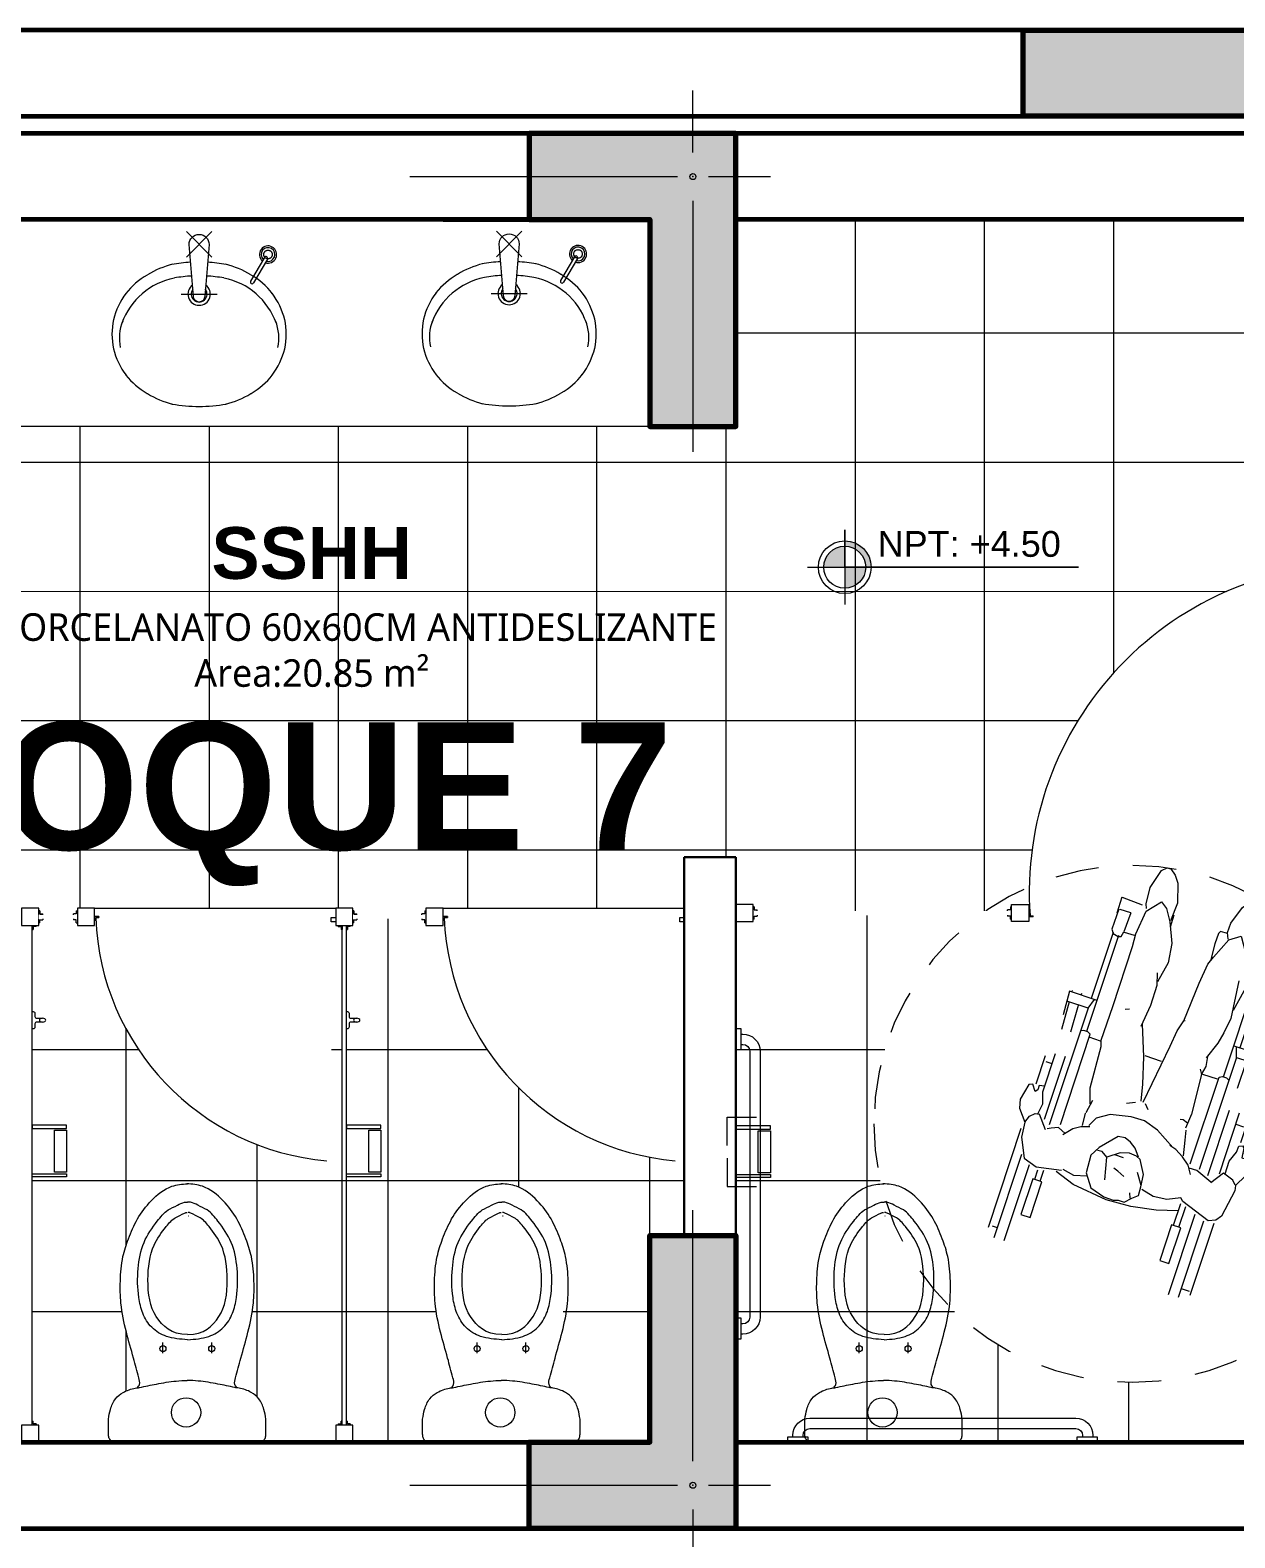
# Model space of a CAD drawing. Header units: metres. Extents: x 28 to 239, y -1 to 113.
# Drawn here: x 46.159 to 49.656, y 60.826 to 65.202 of the extents above; entities that cross this region are included whole.
import ezdxf
from ezdxf.enums import TextEntityAlignment as Align

# ---------------------------------------------------------------- set-up
doc = ezdxf.new("R2010")
doc.units = ezdxf.units.M
doc.set_wipeout_variables(frame=1)
for name, pattern in [('DASHED2', [0.375, 0.25, -0.125]), ('HIDDEN', [9.525, 6.35, -3.175]), ('RAYITAS2', [0.1875, 0.125, -0.0625])]:
    doc.linetypes.add(name, pattern=pattern)
for name, color, linetype, lineweight in [('COLUMNAS 50', 32, 'Continuous', 70), ('GRAFO 0 BLANCO', 7, 'Continuous', 0), ('GRAFO 02', 7, 'Continuous', 20), ('grafo 2', 31, 'Continuous', 20), ('GRAFO 4', 7, 'Continuous', 30), ('Hatch', 251, 'Continuous', 0), ('Letras El', 9, 'Continuous', 5), ('Lineas Referencia', 73, 'Continuous', 13), ('MK-LINEAS GENERALES', 7, 'Continuous', 0), ('Mobiliario el', 7, 'Continuous', 5), ('Muebles', 252, 'Continuous', 0), ('Muros el', 144, 'Continuous', 60), ('Proyeccciones', 1, 'DASHED2', 18), ('puertas', 7, 'Continuous', 5), ('Sanitarios el', 141, 'Continuous', 15), ('Structural - Bearing_Pen_No__20', 1, 'Continuous', 0), ('Tabiques El', 7, 'Continuous', 15), ('TEXTOS-SUBTITULO', 7, 'Continuous', 30), ('Vanos', 140, 'Continuous', 5)]:
    doc.layers.add(name, color=color, linetype=linetype, lineweight=lineweight)
doc.styles.add('JOS', font='arial.ttf', dxfattribs={"height": 1})
doc.styles.add('Santa Rosa 1 50', font='trebuc.ttf')
doc.styles.add('TURBO_BASS', font='swisseb.ttf')

# ---------------------------------------------------------------- blocks, each defined once
blk = doc.blocks.new('A$C3C3047C9')
at = {"true_color": 0x939598}
h = blk.add_hatch(color=252, dxfattribs=at)
h.dxf.hatch_style = 1
h.paths.add_polyline_path([(1.9, 0), (2.25, 0), (2.25, 0.7), (0, 0.7), (0, 0.45), (1.9, 0.45)])
h.paths.add_polyline_path([(2.0663, 0.575, -1), (2.0837, 0.575, -1)], flags=16)
at = {"layer": 'COLUMNAS 50', "linetype": 'Continuous'}
blk.add_lwpolyline([(2.25, 0.7), (0, 0.7), (0, 0.45), (1.9, 0.45), (1.9, 0), (2.25, 0)], close=True, dxfattribs=at)
at = {"layer": 'Structural - Bearing_Pen_No__20', "linetype": 'Continuous'}
for p, q in [((2.075, 0.62), (2.075, 0.8)), ((2.005, 0.575), (1.825, 0.575)), ((2.145, 0.575), (2.325, 0.575)), ((2.075, 0), (2.075, 0.53))]:
    blk.add_line(p, q, dxfattribs=at)
blk.add_circle((2.075, 0.575), 0.00871, dxfattribs=at)
blk.add_point((2.075, 0.575), dxfattribs=at)
blk = doc.blocks.new('OvalinGrandeyGrifo')
at = {"layer": 'Sanitarios el', "lineweight": 13, "ltscale": 0.5}
for p, q in [((0.0525, -0.1165), (-0.0525, -0.1165)), ((0.0371, -0.2236), (-0.0371, -0.2978)), ((-0.0371, -0.2236), (0.0371, -0.2978))]:
    blk.add_line(p, q, dxfattribs=at)
at = {"layer": 'Sanitarios el'}
blk.add_lwpolyline([(-0.029, -0.2607), (-0.0162, -0.1097, -1), (0.0162, -0.1097), (0.029, -0.2607, -1)], format="xyb", close=True, dxfattribs=at)
for centre, radius, start, end in [((-0.0149, -0.0457), 0.2564, 104.0103, 121.7376), ((0, -0.2497), 0.4592, 80.1175, 99.8825), ((0.0149, -0.0457), 0.2564, 58.2624, 75.9897), ((-0.0502, -0.0071), 0.2051, 119.322, 142.2699), ((0.0502, -0.0071), 0.2051, 37.7301, 60.678), ((-0.0371, -0.011), 0.218, 143.4198, 165.9569), ((0.0371, -0.011), 0.218, 14.0431, 36.5802), ((-0.0534, 0), 0.1996, 167.6572, 192.3428), ((-0.1008, 0.0114), 0.1308, 168.0871, 202.2683), ((0.1008, 0.0114), 0.1308, 337.7317, 11.9129), ((0.0534, 0), 0.1996, 347.6572, 12.3428), ((-0.0371, 0.011), 0.218, 194.0431, 216.5802), ((-0.0313, 0.0379), 0.2052, 199.9549, 258.5759), ((0.0313, 0.0379), 0.2052, 281.4241, 340.0451), ((0.0371, 0.011), 0.218, 323.4198, 345.9569), ((0, -0.1165), 0.0325, 305.7597, 234.2403), ((-0.0502, 0.0071), 0.2051, 217.7301, 240.678), ((0, -0.1165), 0.023, 321.3881, 218.6119), ((0.0502, 0.0071), 0.2051, 299.322, 322.2699), ((-0.0149, 0.0457), 0.2564, 238.2624, 255.9897), ((0, 0.2497), 0.4192, 260.1175, 267.1004), ((0, 0.2497), 0.4192, 272.8996, 279.8825), ((0.0149, 0.0457), 0.2564, 284.0103, 301.7376), ((0, 0.2497), 0.4592, 260.1175, 266.9302), ((0, 0.2497), 0.4592, 273.0698, 279.8825)]:
    blk.add_arc(centre, radius, start, end, dxfattribs=at)
blk = doc.blocks.new('H-4a-P')
for p, q in [((0.0019, 0.0133), (0.0417, 0.0823)), ((0.0106, 0.0083), (0.0504, 0.0773))]:
    blk.add_line(p, q)
at = {"linetype": 'HIDDEN'}
blk.add_circle((0, 0), 0.0125, dxfattribs=at)
for centre, radius, start, end in [((0.0461, 0.0798), 0.005, 330, 150), ((0, 0), 0.025, 71.537, 48.463), ((0, 0), 0.02, 74.4775, 45.5225), ((0.0063, 0.0108), 0.005, 150, 330)]:
    blk.add_arc(centre, radius, start, end)
blk = doc.blocks.new('H-6a')
for points in [[(0, 0), (0, -0.009), (-0.1, -0.009), (-0.1, 0)], [(-0.065, -0.136), (-0.1, -0.136), (-0.1, -0.014), (-0.065, -0.014)], [(0, -0.15), (0, -0.141), (-0.1, -0.141), (-0.1, -0.15)]]:
    blk.add_lwpolyline(points, close=True)
blk = doc.blocks.new('H-3')
blk.add_lwpolyline([(0.0054, 0.0301), (0.0054, 0.013, 0.414214), (0.0104, 0.008), (0.02, 0.008, -0.414214), (0.025, 0.003), (0.025, 0), (-0.025, 0), (-0.025, 0.003, -0.414214), (-0.02, 0.008), (-0.0104, 0.008, 0.414214), (-0.0054, 0.013), (-0.0054, 0.0301)], format="xyb")
at = {"extrusion": (0, 0, -1)}
blk.add_ellipse((0, 0.0301), major_axis=(0, -0.0093), ratio=0.58118, dxfattribs=at)
blk = doc.blocks.new('INODFLUX-P')
at = {"layer": 'Sanitarios el'}
for p, q in [((0.023, 0.2288), (0.0672, 0.2288)), ((0, -0.2121), (0, 0.2126)), ((0, 0.1438), (0, -0.0981)), ((0.2582, 0.0706), (0.2891, 0.0706)), ((0.2582, -0.071), (0.2891, -0.071)), ((0.023, -0.2282), (0.023, -0.2282)), ((0.023, -0.2282), (0.0672, -0.2282))]:
    blk.add_line(p, q, dxfattribs=at)
for centre, radius in [((0.0867, 0.0033), 0.0425), ((0.2717, 0.0706), 0.00872), ((0.2717, -0.071), 0.00872)]:
    blk.add_circle(centre, radius, dxfattribs=at)
for points in [[(0, 0.2126), (0.0044, 0.2213), (0.0135, 0.2274), (0.023, 0.2288)], [(0.0672, 0.2288), (0.0955, 0.223), (0.1264, 0.2081), (0.1445, 0.1864), (0.157, 0.1508), (0.1588, 0.1386)], [(0.1874, 0.1409), (0.2442, 0.1561), (0.3196, 0.1768), (0.4039, 0.1925), (0.4675, 0.1942), (0.5389, 0.1866), (0.5904, 0.1708), (0.6481, 0.1445), (0.701, 0.1046), (0.7429, 0.0445), (0.7506, -0.0003)], [(0.1579, 0.145), (0.1674, 0.1389), (0.1874, 0.1409)], [(0.2977, -0.0011), (0.3073, 0.0603), (0.3337, 0.1031), (0.3743, 0.1291), (0.42, 0.1406), (0.5047, 0.1425), (0.5802, 0.1255), (0.6419, 0.087), (0.6742, 0.0556), (0.6882, 0.0286), (0.6966, 0.0076), (0.6966, -0.0011)], [(0.1874, -0.1404), (0.2442, -0.1556), (0.3196, -0.1762), (0.4039, -0.192), (0.4675, -0.1937), (0.5389, -0.1861), (0.5904, -0.1703), (0.6481, -0.144), (0.701, -0.1041), (0.7429, -0.0439), (0.7506, 0.0009)], [(0.2977, -0.0011), (0.3073, -0.0624), (0.3337, -0.1052), (0.3743, -0.1312), (0.42, -0.1427), (0.5047, -0.1446), (0.5802, -0.1276), (0.6419, -0.0891), (0.6742, -0.0577), (0.6882, -0.0307), (0.6966, -0.0097), (0.6966, -0.0011)], [(0.0672, -0.2282), (0.0955, -0.2225), (0.1264, -0.2075), (0.1445, -0.1859), (0.157, -0.1503), (0.1588, -0.1381)], [(0.1579, -0.1444), (0.1674, -0.1384), (0.1874, -0.1404)], [(0, -0.2121), (0.0044, -0.2208), (0.0135, -0.2269), (0.023, -0.2282)]]:
    blk.add_spline(points, degree=3, dxfattribs=at)
for points, knots in [([(0.1588, 0.1386), (0.1623, 0.1223), (0.1698, 0.0871), (0.1777, 0.0409), (0.1792, 0.0109), (0.1796, 0.0003)], [0, 0, 0, 0, 0.0500478, 0.1080759, 0.1401372, 0.1401372, 0.1401372, 0.1401372]), ([(0.3131, -0.0011), (0.3106, 0.0471), (0.3384, 0.0711), (0.391, 0.1086), (0.4315, 0.1145), (0.5072, 0.1138), (0.5432, 0.1094), (0.5901, 0.088), (0.6081, 0.0754), (0.6383, 0.0517), (0.6458, 0.0447), (0.6554, 0.0285), (0.6616, 0.0158), (0.666, 0.0062), (0.6666, 0.0045), (0.6667, 0.0043)], [0, 0, 0, 0, 0.1299393, 0.1299393, 0.2598787, 0.2598787, 0.374754, 0.374754, 0.445792, 0.445792, 0.4942707, 0.4942707, 0.5266072, 0.5266072, 0.535214, 0.535214, 0.535214, 0.535214]), ([(0.1588, -0.1381), (0.1623, -0.1218), (0.1698, -0.0866), (0.1777, -0.0404), (0.1792, -0.0104), (0.1796, 0.0003)], [0, 0, 0, 0, 0.0500478, 0.1080759, 0.1401372, 0.1401372, 0.1401372, 0.1401372]), ([(0.3131, -0.0011), (0.3106, -0.0492), (0.3384, -0.0732), (0.391, -0.1107), (0.4315, -0.1166), (0.5072, -0.1159), (0.5432, -0.1115), (0.5901, -0.0901), (0.6081, -0.0775), (0.6383, -0.0539), (0.6458, -0.0468), (0.6554, -0.0306), (0.6616, -0.0179), (0.666, -0.0083), (0.6666, -0.0066), (0.6667, -0.0064)], [0, 0, 0, 0, 0.1299393, 0.1299393, 0.2598787, 0.2598787, 0.374754, 0.374754, 0.445792, 0.445792, 0.4942707, 0.4942707, 0.5266072, 0.5266072, 0.535214, 0.535214, 0.535214, 0.535214])]:
    blk.add_open_spline(points, degree=3, knots=knots, dxfattribs=at)
for points in [[(0.6667, 0.0043), (0.6667, 0.0041), (0.6667, 0.003), (0.6666, 0.0005)], [(0.6567, -0.0046), (0.6567, -0.0042), (0.6567, -0.0037), (0.6566, -0.0032)], [(0.6667, -0.0064), (0.6667, -0.0062), (0.6667, -0.0051), (0.6666, -0.0027)]]:
    blk.add_open_spline(points, degree=3, dxfattribs=at)
blk.add_point((0, 0), dxfattribs=at)
blk = doc.blocks.new('DISCAPACITADO-1')
at = {"layer": 'Proyeccciones', "linetype": 'HIDDEN', "ltscale": 1.5}
for p, q in [((682410.6526, 9286072.4771), (682410.7225, 9286072.2423)), ((682410.7473, 9286072.2616), (682410.6806, 9286072.4854)), ((682410.7128, 9286072.4666), (682410.6897, 9286072.4597)), ((682410.7775, 9286072.2677), (682410.7146, 9286072.4788)), ((682410.624, 9286072.3798), (682410.6509, 9286072.3878)), ((682410.6552, 9286072.2751), (682410.624, 9286072.3798)), ((682410.6509, 9286072.3878), (682410.6821, 9286072.2832)), ((682410.142, 9286072.3281), (682410.2148, 9286072.0836)), ((682410.2363, 9286072.1138), (682410.1699, 9286072.3364)), ((682410.2097, 9286072.0094), (682410.1232, 9286072.2995)), ((682410.1347, 9286072.2941), (682410.1499, 9286072.2986)), ((682410.6821, 9286072.2832), (682410.6552, 9286072.2751)), ((682410.6611, 9286072.2762), (682410.6803, 9286072.2119)), ((682410.6766, 9286072.2815), (682410.6948, 9286072.2207)), ((682410.2171, 9286072.2585), (682410.244, 9286072.2665)), ((682410.2483, 9286072.1539), (682410.2171, 9286072.2585)), ((682410.244, 9286072.2665), (682410.2752, 9286072.1619)), ((682410.6095, 9286072.234), (682410.5356, 9286072.2254)), ((682410.6736, 9286072.2343), (682410.6095, 9286072.234)), ((682410.7607, 9286072.26), (682410.6855, 9286072.2066)), ((682410.7832, 9286072.2575), (682410.7607, 9286072.26)), ((682410.7993, 9286072.2452), (682410.7832, 9286072.2575)), ((682410.8361, 9286072.1704), (682410.7993, 9286072.2452)), ((682410.4631, 9286072.2081), (682410.3661, 9286072.1674)), ((682410.4173, 9286072.1752), (682410.4563, 9286072.1997)), ((682410.4563, 9286072.1997), (682410.4833, 9286072.2085)), ((682410.5356, 9286072.2254), (682410.4631, 9286072.2081)), ((682410.4833, 9286072.2085), (682410.498, 9286072.2084)), ((682410.498, 9286072.2084), (682410.516, 9286072.2135)), ((682410.516, 9286072.2135), (682410.5371, 9286072.2015)), ((682410.533, 9286072.2018), (682410.5312, 9286072.1861)), ((682410.5371, 9286072.2015), (682410.5571, 9286072.1932)), ((682410.5571, 9286072.1932), (682410.563, 9286072.168)), ((682410.5989, 9286072.1945), (682410.566, 9286072.1753)), ((682410.6392, 9286072.2018), (682410.5989, 9286072.1945)), ((682410.6796, 9286072.1963), (682410.6392, 9286072.2018)), ((682410.6855, 9286072.2066), (682410.6796, 9286072.1963)), ((682410.2752, 9286072.1619), (682410.2483, 9286072.1539)), ((682410.2542, 9286072.1549), (682410.2624, 9286072.1275)), ((682410.2697, 9286072.1602), (682410.2793, 9286072.1281)), ((682410.3661, 9286072.1674), (682410.3153, 9286072.1306)), ((682410.3351, 9286072.1231), (682410.3662, 9286072.1394)), ((682410.3662, 9286072.1394), (682410.4055, 9286072.1401)), ((682410.4028, 9286072.1317), (682410.4173, 9286072.1752)), ((682410.4607, 9286072.0849), (682410.4563, 9286072.1503)), ((682410.5126, 9286072.1387), (682410.4949, 9286072.1239)), ((682410.5503, 9286072.1256), (682410.5625, 9286072.1632)), ((682410.563, 9286072.168), (682410.569, 9286072.1315)), ((682410.7649, 9286072.1478), (682410.7232, 9286072.1153)), ((682410.8015, 9286072.1202), (682410.7657, 9286072.1497)), ((682410.8289, 9286072.1399), (682410.8015, 9286072.1202)), ((682410.8365, 9286072.1545), (682410.8289, 9286072.1399)), ((682410.8376, 9286072.1555), (682410.8361, 9286072.1704)), ((682410.8649, 9286072.126), (682410.8376, 9286072.1555)), ((682410.2123, 9286072.0338), (682410.222, 9286072.0949)), ((682410.222, 9286072.0949), (682410.2576, 9286072.1188)), ((682410.2576, 9286072.1188), (682410.3307, 9286072.1261)), ((682410.4143, 9286072.0804), (682410.4028, 9286072.1317)), ((682410.4949, 9286072.1239), (682410.4828, 9286072.1162)), ((682410.569, 9286072.1315), (682410.5581, 9286072.0879)), ((682410.6982, 9286072.1009), (682410.6804, 9286072.0771)), ((682410.7061, 9286072.1274), (682410.6982, 9286072.1009)), ((682410.7232, 9286072.1153), (682410.7017, 9286072.109)), ((682410.704, 9286072.0969), (682410.78, 9286071.842)), ((682410.8288, 9286071.7837), (682410.7308, 9286072.1123)), ((682410.7564, 9286072.1289), (682410.8135, 9286071.9372)), ((682410.8415, 9286071.9455), (682410.7884, 9286072.1235)), ((682410.8064, 9286072.1227), (682410.817, 9286072.0848)), ((682410.8712, 9286072.0846), (682410.8649, 9286072.126)), ((682410.4387, 9286072.0575), (682410.4143, 9286072.0804)), ((682410.447, 9286072.0688), (682410.4339, 9286072.0662)), ((682410.4925, 9286072.0233), (682410.4387, 9286072.0575)), ((682410.4615, 9286072.0843), (682410.447, 9286072.0688)), ((682410.4993, 9286072.0707), (682410.4615, 9286072.0843)), ((682410.5096, 9286072.0848), (682410.4839, 9286072.0769)), ((682410.5272, 9286072.0707), (682410.4993, 9286072.0707)), ((682410.5478, 9286072.0789), (682410.5272, 9286072.0707)), ((682410.5429, 9286072.0558), (682410.5283, 9286072.0391)), ((682410.5531, 9286072.0821), (682410.5429, 9286072.0558)), ((682410.5581, 9286072.0879), (682410.5478, 9286072.0789)), ((682410.6606, 9286072.0565), (682410.6434, 9286072.0452)), ((682410.6804, 9286072.0771), (682410.6606, 9286072.0565)), ((682410.6862, 9286072.0279), (682410.6827, 9286072.0738)), ((682410.817, 9286072.0848), (682410.837, 9286072.058)), ((682410.837, 9286072.058), (682410.8437, 9286072.0404)), ((682410.853, 9286072.0741), (682410.8631, 9286072.0774)), ((682410.8584, 9286072.0464), (682410.853, 9286072.0741)), ((682410.8591, 9286072.0593), (682410.8712, 9286072.0846)), ((682410.2202, 9286071.9903), (682410.2123, 9286072.0338)), ((682410.2806, 9286072.0108), (682410.2619, 9286071.966)), ((682410.2974, 9286072.0052), (682410.2853, 9286072.0081)), ((682410.338, 9286072.02), (682410.3182, 9286072.0033)), ((682410.3597, 9286072.0056), (682410.3319, 9286072.0234)), ((682410.5126, 9286072.0272), (682410.4925, 9286072.0233)), ((682410.5283, 9286072.0391), (682410.5126, 9286072.0272)), ((682410.6522, 9286072.0502), (682410.6059, 9286072.002)), ((682410.688, 9286071.999), (682410.6862, 9286072.0279)), ((682410.8437, 9286072.0404), (682410.8562, 9286072.0398)), ((682410.8645, 9286071.9757), (682410.848, 9286072.0312)), ((682410.8584, 9286072.0464), (682410.8562, 9286072.0398)), ((682410.2033, 9286071.9501), (682410.2202, 9286071.9903)), ((682410.2202, 9286071.9903), (682410.2328, 9286071.9723)), ((682410.2328, 9286071.9723), (682410.2499, 9286071.9648)), ((682410.2499, 9286071.9648), (682410.2619, 9286071.966)), ((682410.257, 9286071.9652), (682410.2708, 9286071.9355)), ((682410.3309, 9286071.7965), (682410.2758, 9286071.9812)), ((682410.3935, 9286071.654), (682410.2915, 9286071.9963)), ((682410.3182, 9286072.0033), (682410.2974, 9286072.0052)), ((682410.3236, 9286071.9939), (682410.4024, 9286071.7295)), ((682410.3831, 9286071.9993), (682410.3597, 9286072.0056)), ((682410.409, 9286071.9977), (682410.3831, 9286071.9993)), ((682410.3881, 9286071.9945), (682410.3954, 9286071.9585)), ((682410.4272, 9286071.9722), (682410.4059, 9286071.9943)), ((682410.4675, 9286071.9604), (682410.4272, 9286071.9722)), ((682410.5281, 9286071.9654), (682410.4675, 9286071.9604)), ((682410.5673, 9286071.9761), (682410.5281, 9286071.9654)), ((682410.6059, 9286072.002), (682410.5673, 9286071.9761)), ((682410.6799, 9286071.969), (682410.6708, 9286071.9689)), ((682410.6921, 9286071.9788), (682410.6799, 9286071.969)), ((682410.7033, 9286071.9524), (682410.6869, 9286071.9937)), ((682410.8563, 9286071.9853), (682410.8332, 9286071.9784)), ((682410.2043, 9286071.9245), (682410.2033, 9286071.9501)), ((682410.2288, 9286071.8809), (682410.2043, 9286071.9245)), ((682410.2708, 9286071.9355), (682410.2693, 9286071.8996)), ((682410.3974, 9286071.9565), (682410.4159, 9286071.9209)), ((682410.4082, 9286071.9318), (682410.4068, 9286071.8854)), ((682410.5136, 9286071.9259), (682410.5398, 9286071.9229)), ((682410.5584, 9286071.8696), (682410.5549, 9286071.9194)), ((682410.562, 9286071.9221), (682410.6349, 9286071.757)), ((682410.5674, 9286071.9254), (682410.5763, 9286071.9422)), ((682410.7285, 9286071.8364), (682410.7033, 9286071.9524)), ((682410.2405, 9286071.879), (682410.2288, 9286071.8809)), ((682410.2474, 9286071.9001), (682410.2405, 9286071.879)), ((682410.255, 9286071.8955), (682410.2474, 9286071.9001)), ((682410.2731, 9286071.7964), (682410.2485, 9286071.8793)), ((682410.2584, 9286071.8832), (682410.255, 9286071.8955)), ((682410.2741, 9286071.8839), (682410.2584, 9286071.8832)), ((682410.2693, 9286071.9007), (682410.3029, 9286071.7882)), ((682410.4068, 9286071.8854), (682410.435, 9286071.7636)), ((682410.8855, 9286071.8006), (682410.8618, 9286071.8803)), ((682410.5585, 9286071.7898), (682410.5584, 9286071.8696)), ((682410.724, 9286071.821), (682410.7285, 9286071.8364)), ((682410.7401, 9286071.8127), (682410.7275, 9286071.8361)), ((682410.7755, 9286071.8486), (682410.7322, 9286071.8364)), ((682410.78, 9286071.842), (682410.7897, 9286071.8401)), ((682410.7897, 9286071.8401), (682410.8017, 9286071.8437)), ((682410.7931, 9286071.8406), (682410.8771, 9286071.559)), ((682410.8017, 9286071.8437), (682410.8088, 9286071.8506)), ((682410.8346, 9286071.8722), (682410.8578, 9286071.7943)), ((682410.9009, 9286071.774), (682410.8799, 9286071.8425)), ((682410.2946, 9286071.8187), (682410.2768, 9286071.8134)), ((682410.5522, 9286071.6956), (682410.5585, 9286071.7898)), ((682410.6111, 9286071.8017), (682410.5632, 9286071.7871)), ((682410.7445, 9286071.7834), (682410.7401, 9286071.8127)), ((682410.8288, 9286071.7837), (682410.8921, 9286071.8026)), ((682410.4326, 9286071.7486), (682410.3996, 9286071.7383)), ((682410.435, 9286071.7636), (682410.4348, 9286071.7458)), ((682410.4348, 9286071.7458), (682410.4655, 9286071.6471)), ((682410.6349, 9286071.757), (682410.6536, 9286071.7114)), ((682410.773, 9286071.7441), (682410.7408, 9286071.7875)), ((682410.7892, 9286071.713), (682410.773, 9286071.7441)), ((682410.8199, 9286071.7498), (682410.9009, 9286071.774)), ((682410.8286, 9286071.7834), (682410.8276, 9286071.7527)), ((682410.895, 9286071.562), (682410.8375, 9286071.7551)), ((682410.8671, 9286071.7629), (682410.8679, 9286071.7604)), ((682410.3381, 9286071.6375), (682410.3181, 9286071.7178)), ((682410.3457, 9286071.7246), (682410.3653, 9286071.6458)), ((682410.3833, 9286071.719), (682410.3736, 9286071.7209)), ((682410.3953, 9286071.7225), (682410.3833, 9286071.719)), ((682410.3922, 9286071.7211), (682410.4761, 9286071.4394)), ((682410.4024, 9286071.7295), (682410.3953, 9286071.7225)), ((682410.574, 9286071.6402), (682410.5485, 9286071.7023)), ((682410.6536, 9286071.7114), (682410.6727, 9286071.6822)), ((682410.8082, 9286071.6714), (682410.7892, 9286071.713)), ((682410.3385, 9286071.6063), (682410.3217, 9286071.676)), ((682410.6727, 9286071.6822), (682410.7136, 9286071.5718)), ((682410.6727, 9286071.6822), (682410.6765, 9286071.6813)), ((682410.8282, 9286071.5611), (682410.8082, 9286071.6714)), ((682410.3935, 9286071.654), (682410.3315, 9286071.6355)), ((682410.4195, 9286071.6305), (682410.3385, 9286071.6064)), ((682410.3725, 9286071.6165), (682410.3738, 9286071.6114)), ((682410.3938, 9286071.6539), (682410.4115, 9286071.6287)), ((682410.4594, 9286071.4322), (682410.4019, 9286071.6253)), ((682410.4655, 9286071.6471), (682410.5164, 9286071.4706)), ((682410.5008, 9286071.6532), (682410.5139, 9286071.6517)), ((682410.5911, 9286071.5825), (682410.574, 9286071.6402)), ((682410.8585, 9286071.5618), (682410.8147, 9286071.6477)), ((682410.3462, 9286071.6046), (682410.3453, 9286071.6083)), ((682410.591, 9286071.5452), (682410.5911, 9286071.5825)), ((682410.6216, 9286071.5152), (682410.5928, 9286071.5717)), ((682410.7136, 9286071.5718), (682410.7366, 9286071.5157)), ((682410.8536, 9286071.5188), (682410.856, 9286071.5524)), ((682410.856, 9286071.5524), (682410.8585, 9286071.5618)), ((682410.8565, 9286071.5359), (682410.8686, 9286071.5381)), ((682410.8691, 9286071.5418), (682410.8712, 9286071.5566)), ((682410.8872, 9286071.4845), (682410.8691, 9286071.5418)), ((682410.8712, 9286071.5566), (682410.8824, 9286071.5622)), ((682410.8824, 9286071.5622), (682410.8975, 9286071.5596)), ((682410.8975, 9286071.5596), (682410.9136, 9286071.4984)), ((682410.6303, 9286071.4587), (682410.6216, 9286071.5152)), ((682410.7366, 9286071.5157), (682410.7525, 9286071.4947)), ((682410.7554, 9286071.4563), (682410.7455, 9286071.5017)), ((682410.7525, 9286071.4947), (682410.7955, 9286071.4427)), ((682410.8455, 9286071.4795), (682410.8536, 9286071.5188)), ((682410.8689, 9286071.4722), (682410.8541, 9286071.5037)), ((682410.8872, 9286071.4845), (682410.9161, 9286071.4926)), ((682410.9138, 9286071.5001), (682410.929, 9286071.4567)), ((682410.4596, 9286071.4349), (682410.4746, 9286071.4431)), ((682410.4756, 9286071.4432), (682410.4832, 9286071.4426)), ((682410.4832, 9286071.4426), (682410.4907, 9286071.4296)), ((682410.5164, 9286071.4706), (682410.5253, 9286071.4339)), ((682410.6232, 9286071.3958), (682410.6303, 9286071.4587)), ((682410.7649, 9286071.426), (682410.7554, 9286071.4563)), ((682410.7937, 9286071.4412), (682410.7914, 9286071.4215)), ((682410.7955, 9286071.4427), (682410.8308, 9286071.4312)), ((682410.8308, 9286071.4312), (682410.8455, 9286071.4795)), ((682410.8857, 9286071.4296), (682410.8689, 9286071.4722)), ((682410.929, 9286071.4567), (682410.8795, 9286071.4452)), ((682410.4557, 9286071.4223), (682410.4596, 9286071.4349)), ((682410.4738, 9286071.3643), (682410.4557, 9286071.4223)), ((682410.5092, 9286071.374), (682410.4907, 9286071.4296)), ((682410.4918, 9286071.4299), (682410.5203, 9286071.4376)), ((682410.5253, 9286071.4339), (682410.5536, 9286071.3672)), ((682410.6124, 9286071.3573), (682410.6232, 9286071.3958)), ((682410.6336, 9286071.376), (682410.6249, 9286071.4115)), ((682410.7704, 9286071.4198), (682410.7649, 9286071.426)), ((682410.7917, 9286071.4247), (682410.7704, 9286071.4198)), ((682410.7914, 9286071.4215), (682410.8001, 9286071.3949)), ((682410.8001, 9286071.3949), (682410.8322, 9286071.348)), ((682410.8932, 9286071.3834), (682410.8857, 9286071.4296)), ((682410.4814, 9286071.3292), (682410.4684, 9286071.3755)), ((682410.5092, 9286071.374), (682410.4777, 9286071.3649)), ((682410.5545, 9286071.3592), (682410.553, 9286071.3461)), ((682410.5536, 9286071.3672), (682410.597, 9286071.3393)), ((682410.597, 9286071.3393), (682410.6124, 9286071.3573)), ((682410.6431, 9286071.3417), (682410.625, 9286071.3932)), ((682410.8681, 9286071.3323), (682410.8858, 9286071.3509)), ((682410.8858, 9286071.3509), (682410.8932, 9286071.3834)), ((682410.4825, 9286071.3293), (682410.5409, 9286071.3493)), ((682410.553, 9286071.3461), (682410.5626, 9286071.2979)), ((682410.6428, 9286071.2832), (682410.6431, 9286071.3417)), ((682410.8322, 9286071.348), (682410.853, 9286071.3317)), ((682410.853, 9286071.3317), (682410.8681, 9286071.3323)), ((682410.5626, 9286071.2979), (682410.594, 9286071.2481)), ((682410.6338, 9286071.2605), (682410.6428, 9286071.2832)), ((682410.594, 9286071.2481), (682410.6101, 9286071.2398)), ((682410.6101, 9286071.2398), (682410.6207, 9286071.2426)), ((682410.6207, 9286071.2426), (682410.6338, 9286071.2605))]:
    blk.add_line(p, q, dxfattribs=at)
at = {"layer": 'Proyeccciones', "linetype": 'HIDDEN', "ltscale": 0.02}
blk.add_circle((682410.5323, 9286071.9856), 0.75, dxfattribs=at)
blk = doc.blocks.new('H-6')
for points in [[(-0.0251, 0.0936), (-0.0251, 0.0846), (-0.1251, 0.0846), (-0.1251, 0.0936)], [(-0.0901, -0.0424), (-0.1251, -0.0424), (-0.1251, 0.0796), (-0.0901, 0.0796)], [(-0.0251, -0.0564), (-0.0251, -0.0474), (-0.1251, -0.0474), (-0.1251, -0.0564)]]:
    blk.add_lwpolyline(points, close=True)
at = {"linetype": 'HIDDEN', "ltscale": 0.1}
for points in [[(0, 0.0371), (0, 0.1188), (-0.0844, 0.1188)], [(0, 0), (0, -0.0816), (-0.0844, -0.0817)]]:
    blk.add_lwpolyline(points, dxfattribs=at)
blk = doc.blocks.new('A$C177A501D')
at = {"layer": 'GRAFO 0 BLANCO'}
for p, q in [((0.835, 0.1), (0.0635, 0.1)), ((0.0135, 0.05), (0.0135, 0.045)), ((0.0435, 0.05), (0.0435, 0.045)), ((0.835, 0.07), (0.0635, 0.07)), ((0.855, 0.045), (0.855, 0.05)), ((0.885, 0.045), (0.885, 0.05))]:
    blk.add_line(p, q, dxfattribs=at)
for points in [[(0.06, 0.045), (0.06, 0.03), (0, 0.03), (0, 0.045)], [(0.9, 0.045), (0.9, 0.03), (0.84, 0.03), (0.84, 0.045)]]:
    blk.add_lwpolyline(points, close=True, dxfattribs=at)
for centre, radius, start, end in [((0.0635, 0.05), 0.05, 90, 180), ((0.835, 0.05), 0.05, 0.018, 90), ((0.0635, 0.05), 0.02, 90, 180), ((0.835, 0.05), 0.02, 0.018, 90)]:
    blk.add_arc(centre, radius, start, end, dxfattribs=at)
blk = doc.blocks.new('A$C2B14624A')
at = {"layer": 'puertas'}
for p, q in [((1.0375, 0.0284), (1.0375, 0.6222)), ((1.0495, 0.0164), (1.0495, 0.6222)), ((0.0648, 0.0262), (0.0615, 0.0262)), ((0.0743, 0.0134), (0.0615, 0.0134)), ((0.0648, 0.0262), (0.0648, 0.0167)), ((0.0648, 0.0167), (0.0743, 0.0167)), ((0.0743, 0.0134), (0.0743, 0.0167)), ((1.0375, 0.0284), (1.0615, 0.0284)), ((1.0495, 0.0164), (1.0615, 0.0164)), ((1.0495, 0.0164), (1.0615, 0.0164)), ((1.0495, 0.0164), (1.0615, 0.0164))]:
    blk.add_line(p, q, dxfattribs=at)
blk.add_arc((1.0173, 0.0835), 0.9543, 88.7865, 183.9487, dxfattribs=at)
at = {"layer": 'Tabiques El'}
for p, q in [((0, 0.031), (0, 0.034)), ((0.0085, 0.034), (0, 0.034)), ((0, 0.019), (0, 0.016)), ((0.0085, 0.016), (0, 0.016)), ((0.0085, 0.0425), (0.0115, 0.0425)), ((0.0085, 0.0425), (0.0085, 0.034)), ((0.0085, 0.0075), (0.0085, 0.016)), ((0.0085, 0.0075), (0.0115, 0.0075))]:
    blk.add_line(p, q, dxfattribs=at)
blk.add_lwpolyline([(0.0115, 0), (0.0115, 0.05), (0.0615, 0.05), (0.0615, 0)], close=True, dxfattribs=at)
blk.add_wipeout([(1.0495, 0.0284), (1.0375, 0.0284), (1.0375, 1.0376), (1.0495, 1.0376)]).dxf.layer = 'puertas'

msp = doc.modelspace()

# ---------------------------------------------------------------- hatches: boundary and pattern name
at = {"layer": 'COLUMNAS 50', "true_color": 0xc7c8ca}
h = msp.add_hatch(color=9, dxfattribs=at)
h.dxf.hatch_style = 1
h.paths.add_polyline_path([(47.9577, 64.0517), (47.9577, 64.6519), (47.6075, 64.6519), (47.6075, 64.9019), (48.2076, 64.9019), (48.2076, 64.0517)])
h = msp.add_hatch(color=9, dxfattribs=at)
h.dxf.hatch_style = 1
h.paths.add_polyline_path([(47.9577, 61.7032), (47.9577, 61.1031), (47.6075, 61.1031), (47.6075, 60.8531), (48.2076, 60.8531), (48.2076, 61.7032)])
at = {"layer": 'GRAFO 0 BLANCO', "true_color": 0x939598}
h = msp.add_hatch(color=252, dxfattribs=at)
edge = h.paths.add_edge_path()
edge.add_line((48.5845, 63.643), (48.5235, 63.643))
edge.add_line((48.5235, 63.643), (48.5235, 63.5821))
edge.add_arc((48.5235, 63.643), 0.061, 270, 360)
edge = h.paths.add_edge_path()
edge.add_arc((48.5235, 63.643), 0.061, 90, 180)
edge.add_line((48.4625, 63.643), (48.5235, 63.643))
edge.add_line((48.5235, 63.643), (48.5235, 63.704))
edge = h.paths.add_edge_path()
edge.add_line((48.5235, 63.7196), (48.5235, 63.704))
edge.add_arc((48.5235, 63.643), 0.061, 0, 90, ccw=False)
edge.add_line((48.5845, 63.643), (48.6, 63.643))
edge.add_arc((48.5235, 63.643), 0.0765, 0, 90)

# ---------------------------------------------------------------- linework, layer by layer
at = {"layer": 'COLUMNAS 50', "linetype": 'Continuous'}
for points in [[(48.2076, 64.9019), (47.6075, 64.9019), (47.6075, 64.6519), (47.9577, 64.6519), (47.9577, 64.0517), (48.2076, 64.0517)], [(48.2076, 60.8531), (47.6075, 60.8531), (47.6075, 61.1031), (47.9577, 61.1031), (47.9577, 61.7032), (48.2076, 61.7032)]]:
    msp.add_lwpolyline(points, close=True, dxfattribs=at)
at = {"layer": 'GRAFO 0 BLANCO', "color": 252, "true_color": 0x939598}
for p, q in [((48.5235, 63.643), (48.5235, 63.7511)), ((48.5235, 63.7511), (48.5235, 63.535))]:
    msp.add_line(p, q, dxfattribs=at)
at = {"layer": 'GRAFO 0 BLANCO'}
for p, q in [((48.4226, 61.1731), (49.1941, 61.1731)), ((48.4226, 61.1431), (49.1941, 61.1431))]:
    msp.add_line(p, q, dxfattribs=at)
at = {"layer": 'GRAFO 0 BLANCO', "color": 252, "true_color": 0x939598}
for radius in [0.0765, 0.061]:
    msp.add_circle((48.5235, 63.643), radius, dxfattribs=at)
at = {"layer": 'GRAFO 02'}
for p, q in [((47.0647, 62.5916), (47.0617, 62.5916)), ((47.0767, 62.5916), (47.0797, 62.5916))]:
    msp.add_line(p, q, dxfattribs=at)
at = {"layer": 'GRAFO 4', "linetype": 'Continuous', "lineweight": 60}
for p, q in [((48.2076, 61.1031), (50.1076, 61.1031)), ((48.2076, 60.8531), (50.1076, 60.8531))]:
    msp.add_line(p, q, dxfattribs=at)
at = {"layer": 'GRAFO 4', "linetype": 'Continuous'}
msp.add_line((48.3576, 61.1031), (49.2575, 61.1031), dxfattribs=at)
at = {"layer": 'GRAFO 4', "linetype": 'Continuous', "lineweight": 60, "flags": 128}
for points in [[(47.6075, 64.9019), (44.7911, 64.9019)], [(50.1076, 64.9019), (48.2076, 64.9019)], [(47.3575, 64.6519), (47.6075, 64.6519), (44.7911, 64.6519)], [(50.1076, 64.6519), (48.2076, 64.6519)], [(44.5909, 61.1031), (47.6075, 61.1031)], [(44.7911, 60.8531), (47.6075, 60.8531)]]:
    msp.add_lwpolyline(points, dxfattribs=at)
at = {"layer": 'GRAFO 4', "linetype": 'Continuous', "flags": 128}
for points in [[(48.2076, 62.8011), (48.0577, 62.8011)], [(48.2076, 62.8011), (48.2076, 61.6997)]]:
    msp.add_lwpolyline(points, dxfattribs=at)
at = {"layer": 'Hatch', "ltscale": 0.2}
for p, q in [((48.5543, 62.6454), (48.5543, 64.6519)), ((48.9293, 62.6454), (48.9293, 64.6519)), ((49.3042, 63.3365), (49.3042, 64.6519)), ((48.2076, 64.3229), (50.2656, 64.3229)), ((46.3044, 62.6531), (46.3044, 64.0517)), ((46.6794, 62.6531), (46.6794, 64.0517)), ((47.0543, 62.6531), (47.0543, 64.0517)), ((47.4293, 62.6531), (47.4293, 64.0517)), ((47.8043, 62.6531), (47.8043, 64.0517)), ((48.1793, 62.8011), (48.1793, 64.0517)), ((44.3409, 63.948), (50.5444, 63.9479)), ((44.3409, 63.5731), (49.6327, 63.573)), ((44.3409, 63.1981), (49.2006, 63.198)), ((44.3409, 62.8231), (49.0673, 62.823)), ((46.3458, 62.6531), (47.0457, 62.6531)), ((47.3577, 62.6531), (48.0577, 62.6531)), ((46.4377, 61.6755), (46.4377, 62.3018)), ((48.2076, 62.243), (48.64, 62.243)), ((47.5777, 61.8434), (47.5777, 62.131)), ((46.8177, 61.2348), (46.8177, 61.9672)), ((47.9577, 61.1031), (47.9577, 61.9303)), ((48.2076, 61.863), (48.6266, 61.863)), ((48.2076, 61.4831), (48.8424, 61.4831))]:
    msp.add_line(p, q, dxfattribs=at)
at = {"layer": 'Hatch', "ltscale": 0.2, "flags": 128}
for points in [[(48.5876, 62.6331), (48.5877, 61.103)], [(46.1648, 62.243), (46.4733, 62.243)], [(47.0767, 62.243), (47.4852, 62.243)], [(46.1648, 61.863), (48.0577, 61.863)], [(46.1648, 61.4831), (46.4255, 61.4831)], [(46.8039, 61.4831), (47.3374, 61.4831)], [(47.7058, 61.4831), (47.9577, 61.4831)], [(48.9676, 61.3872), (48.9676, 61.103)], [(49.3476, 61.2775), (49.3476, 61.1031)]]:
    msp.add_lwpolyline(points, dxfattribs=at)
at = {"layer": 'MK-LINEAS GENERALES', "color": 7, "linetype": 'RAYITAS2'}
msp.add_arc((46.8724, 64.077), 11.4, 191.52413, 270, dxfattribs=at)
at = {"layer": 'Muros el', "ltscale": 0.05}
msp.add_lwpolyline([(45.741, 64.952), (49.041, 64.952), (49.041, 65.202), (45.741, 65.202)], close=True, dxfattribs=at)
at = {"layer": 'puertas'}
for p, q in [((46.3581, 62.6295), (46.3458, 62.6295)), ((46.349, 62.6172), (46.349, 62.6263)), ((46.349, 62.6263), (46.3581, 62.6263)), ((46.3581, 62.6295), (46.3581, 62.6263)), ((47.37, 62.6295), (47.3577, 62.6295)), ((47.3609, 62.6172), (47.3609, 62.6263)), ((47.3609, 62.6263), (47.37, 62.6263)), ((47.37, 62.6295), (47.37, 62.6263)), ((46.349, 62.6172), (46.3458, 62.6172)), ((47.3609, 62.6172), (47.3577, 62.6172))]:
    msp.add_line(p, q, dxfattribs=at)
for centre in [(47.0845, 62.6532), (48.0964, 62.6532)]:
    msp.add_arc(centre, 0.736, 182.1742, 264.9548, dxfattribs=at)
at = {"layer": 'Sanitarios el'}
msp.add_line((47.9577, 64.0517), (44.3409, 64.0517), dxfattribs=at)
msp.add_lwpolyline([(47.9577, 64.6519), (47.9577, 64.0517)], dxfattribs=at)
at = {"layer": 'Structural - Bearing_Pen_No__20', "linetype": 'Continuous'}
for p, q in [((48.0827, 64.8469), (48.0827, 65.0269)), ((48.0828, 64.8469), (48.0828, 65.0269)), ((47.261, 64.7769), (48.0377, 64.7769)), ((48.1277, 64.7769), (48.3076, 64.7769)), ((48.0827, 64.7069), (48.0827, 63.9782)), ((48.0827, 61.0481), (48.0827, 61.7768)), ((47.261, 60.9781), (48.0377, 60.9781)), ((48.1277, 60.9781), (48.3076, 60.9781)), ((48.0827, 60.9081), (48.0827, 60.7281))]:
    msp.add_line(p, q, dxfattribs=at)
for centre in [(48.0827, 64.7769), (48.0827, 60.9781)]:
    msp.add_circle(centre, 0.00871, dxfattribs=at)
for p in [(48.0827, 64.7769), (48.0827, 60.9781)]:
    msp.add_point(p, dxfattribs=at)
at = {"layer": 'Tabiques El'}
for p, q in [((46.1648, 61.1531), (46.1648, 62.6031)), ((46.1648, 62.5916), (46.1678, 62.5916)), ((46.1763, 62.6001), (46.1678, 62.6001)), ((46.1678, 62.6001), (46.1678, 62.5916)), ((46.1763, 62.6001), (46.1763, 62.6031)), ((47.0532, 62.6001), (47.0532, 62.6031)), ((47.0532, 62.6031), (47.0647, 62.6031)), ((47.0532, 62.6001), (47.0617, 62.6001)), ((47.0617, 62.6001), (47.0617, 62.5916)), ((47.0647, 61.1531), (47.0647, 62.6031)), ((47.0647, 62.6031), (47.0647, 62.5916)), ((47.0767, 61.1531), (47.0767, 62.6031)), ((47.0882, 62.6001), (47.0797, 62.6001)), ((47.0797, 62.6001), (47.0797, 62.5916)), ((47.0882, 62.6001), (47.0882, 62.6031)), ((46.1648, 61.1531), (46.1648, 61.1646)), ((46.1648, 61.1646), (46.1678, 61.1646)), ((46.1763, 61.1531), (46.1648, 61.1531)), ((46.1678, 61.1561), (46.1678, 61.1646)), ((46.1763, 61.1561), (46.1678, 61.1561)), ((46.1763, 61.1561), (46.1763, 61.1531)), ((47.0532, 61.1561), (47.0532, 61.1531)), ((47.0532, 61.1561), (47.0617, 61.1561)), ((47.0647, 61.1646), (47.0617, 61.1646)), ((47.0617, 61.1561), (47.0617, 61.1646)), ((47.0767, 61.1531), (47.0767, 61.1646)), ((47.0767, 61.1646), (47.0797, 61.1646)), ((47.0882, 61.1531), (47.0767, 61.1531)), ((47.0797, 61.1561), (47.0797, 61.1646)), ((47.0882, 61.1561), (47.0797, 61.1561)), ((47.0882, 61.1561), (47.0882, 61.1531))]:
    msp.add_line(p, q, dxfattribs=at)
for points in [[(46.1338, 62.6531), (46.1338, 62.6031), (46.1838, 62.6031), (46.1838, 62.6531)], [(47.0457, 62.6531), (47.0457, 62.6031), (47.0957, 62.6031), (47.0957, 62.6531)], [(46.1338, 61.1531), (46.1338, 61.1031), (46.1838, 61.1031), (46.1838, 61.1531)], [(47.0457, 61.1531), (47.0457, 61.1031), (47.0957, 61.1031), (47.0957, 61.1531)]]:
    msp.add_lwpolyline(points, close=True, dxfattribs=at)
at = {"layer": 'Vanos', "color": 145, "lineweight": 5}
msp.add_line((46.4377, 61.2522), (46.4377, 61.4245), dxfattribs=at)
at = {"layer": 'Vanos', "color": 145, "lineweight": 5, "flags": 128}
msp.add_lwpolyline([(47.0327, 62.243), (47.0647, 62.243)], dxfattribs=at)

# ---------------------------------------------------------------- block references
at = {"layer": 'COLUMNAS 50', "color": 9, "true_color": 0xc7c8ca, "xscale": -1, "rotation": 180}
msp.add_blockref('A$C3C3047C9', (49.041, 65.652), dxfattribs=at)
at = {"layer": 'Lineas Referencia', "lineweight": 15, "xscale": -0.999953518800642, "yscale": 0.999953518800642, "zscale": 0.999953518800642, "rotation": 178.224766362551}
msp.add_blockref('DISCAPACITADO-1', (-394344.7381, 9302384.9091, -0.0002), dxfattribs=at)
at = {"layer": 'Mobiliario el', "xscale": 0.999953518800642, "yscale": 0.999953518800642, "zscale": 0.999953518800642}
for name, p, rotation in [('H-3', (46.1648, 62.3282), 270), ('H-3', (47.0767, 62.3282), 270), ('H-6a', (46.1648, 61.8732), 180), ('H-6a', (47.0767, 61.8732), 180), ('H-6', (48.1825, 61.9647), 180)]:
    msp.add_blockref(name, p, dxfattribs=dict(at, rotation=rotation))
at = {"layer": 'Muebles', "xscale": 0.999953518800642, "yscale": 0.999953518800642, "zscale": 0.999953518800642, "rotation": 180}
for name, p in [('OvalinGrandeyGrifo', (46.6493, 64.3193)), ('OvalinGrandeyGrifo', (47.5493, 64.3208)), ('H-4a-P', (46.8493, 64.5508)), ('H-4a-P', (47.7492, 64.5523))]:
    msp.add_blockref(name, p, dxfattribs=at)
at = {"layer": 'Sanitarios el', "extrusion": (0, 0, -1), "xscale": -0.999953518800642, "yscale": 0.999953518800642, "zscale": -0.999953518800642}
for p, rotation in [((-46.6149, 61.1031), 269.999999999987), ((-47.5269, 61.1031), 269.999999999987), ((-48.6364, 61.1031), 270)]:
    msp.add_blockref('INODFLUX-P', p, dxfattribs=dict(at, rotation=rotation))
at = {"layer": 'Vanos', "xscale": -0.999953518800642, "yscale": 0.999953518800642, "zscale": 0.999953518800642, "rotation": 270}
msp.add_blockref('A$C177A501D', (48.1776, 61.4031), dxfattribs=at)
at = {"layer": 'Vanos', "xscale": -0.999953518800642, "yscale": 0.999953518800642, "zscale": 0.999953518800642}
msp.add_blockref('A$C177A501D', (49.2576, 61.0731), dxfattribs=at)

# ---------------------------------------------------------------- texts
at = {"layer": 'Letras El', "insert": (45.2543, 63.7593), "char_height": 0.149993, "attachment_point": 1, "style": 'Santa Rosa 1 50'}
msp.add_mtext_dynamic_manual_height_columns('\\pxqc;{\\fSwis721 Ex BT|b1|i0|c0|p34;SSHH\\P\\fTrebuchet MS|b0|i0|c0|p34;\\H0.53333x;PISO PORCELANATO 60x60CM ANTIDESLIZANTE\\PArea:20.85 m²}', width=3.443884, gutter_width=1, heights=[0], dxfattribs=at)
at = {"layer": 'TEXTOS-SUBTITULO', "style": 'TURBO_BASS'}
msp.add_text('BLOQUE 7', height=0.36967, dxfattribs=at).set_placement((46.7041, 62.823, 0), align=Align.CENTER)

# ---------------------------------------------------------------- next in the draw order: wipeouts: each hides what was drawn before it
for points, layer in [([(47.0328, 62.6133), (47.0199, 62.6133), (47.0198, 61.92), (47.0327, 61.92)], 'puertas'), ([(48.0447, 62.6133), (48.0318, 62.6133), (48.0317, 61.92), (48.0446, 61.92)], 'puertas'), ([(46.2843, 62.6341), (46.1838, 62.6341), (46.1838, 62.6221), (46.2843, 62.6221)], 'Tabiques El'), ([(47.3077, 62.6341), (47.0957, 62.6341), (47.0957, 62.6221), (47.3077, 62.6221)], 'Tabiques El'), ([(48.2576, 62.6454), (49.0076, 62.6454), (49.0076, 62.6331), (48.2576, 62.633)], 'Tabiques El')]:
    msp.add_wipeout(points).dxf.layer = layer

# ---------------------------------------------------------------- next in the draw order: linework, layer by layer
at = {"layer": 'GRAFO 4', "linetype": 'Continuous', "flags": 128}
msp.add_lwpolyline([(48.0577, 62.8011), (48.0577, 61.7032)], dxfattribs=at)
at = {"layer": 'Hatch', "ltscale": 0.2}
msp.add_line((47.1977, 61.1031), (47.1977, 62.6221), dxfattribs=at)
at = {"layer": 'MK-LINEAS GENERALES', "color": 7, "linetype": 'RAYITAS2'}
msp.add_arc((46.8724, 64.077), 11, 181.515, 270, dxfattribs=at)
at = {"layer": 'puertas', "lineweight": 18}
for points in [[(47.0328, 62.6133), (47.0328, 62.6262), (47.0457, 62.6262), (47.0457, 62.6133)], [(48.0447, 62.6133), (48.0447, 62.6262), (48.0576, 62.6262), (48.0576, 62.6133)]]:
    msp.add_lwpolyline(points, close=True, dxfattribs=at)
at = {"layer": 'Tabiques El'}
for p, q in [((46.1868, 62.6456), (46.1838, 62.6456)), ((46.1868, 62.6456), (46.1868, 62.6371)), ((46.1868, 62.6371), (46.1953, 62.6371)), ((46.1953, 62.6341), (46.1953, 62.6371)), ((46.2843, 62.6341), (46.2843, 62.6371)), ((46.2928, 62.6371), (46.2843, 62.6371)), ((46.2928, 62.6456), (46.2928, 62.6371)), ((46.2928, 62.6456), (46.2958, 62.6456)), ((47.0987, 62.6456), (47.0957, 62.6456)), ((47.0987, 62.6456), (47.0987, 62.6371)), ((47.0987, 62.6371), (47.1072, 62.6371)), ((47.1072, 62.6341), (47.1072, 62.6371)), ((47.2962, 62.6341), (47.2962, 62.6371)), ((47.3047, 62.6371), (47.2962, 62.6371)), ((47.2962, 62.6341), (47.2962, 62.6371)), ((47.3047, 62.6371), (47.2962, 62.6371)), ((47.3047, 62.6456), (47.3047, 62.6371)), ((47.3047, 62.6456), (47.3077, 62.6456)), ((47.3047, 62.6456), (47.3047, 62.6371)), ((47.3047, 62.6456), (47.3077, 62.6456)), ((48.2606, 62.6569), (48.2576, 62.6569)), ((48.2606, 62.6569), (48.2606, 62.6484)), ((48.2606, 62.6484), (48.2691, 62.6484)), ((48.2606, 62.6219), (48.2606, 62.6304)), ((48.2606, 62.6304), (48.2691, 62.6304)), ((48.2691, 62.6454), (48.2691, 62.6484)), ((48.2691, 62.6334), (48.2691, 62.6304)), ((46.1868, 62.6106), (46.1838, 62.6106)), ((46.1868, 62.6106), (46.1868, 62.6191)), ((46.1868, 62.6191), (46.1953, 62.6191)), ((46.1953, 62.6221), (46.1953, 62.6191)), ((46.2843, 62.6221), (46.2843, 62.6191)), ((46.2928, 62.6191), (46.2843, 62.6191)), ((46.2928, 62.6106), (46.2928, 62.6191)), ((46.2928, 62.6106), (46.2958, 62.6106)), ((47.0987, 62.6106), (47.0957, 62.6106)), ((47.0987, 62.6106), (47.0987, 62.6191)), ((47.0987, 62.6191), (47.1072, 62.6191)), ((47.1072, 62.6221), (47.1072, 62.6191)), ((47.2962, 62.6221), (47.2962, 62.6191)), ((47.2962, 62.6221), (47.2962, 62.6191)), ((47.3047, 62.6191), (47.2962, 62.6191)), ((47.3047, 62.6191), (47.2962, 62.6191)), ((47.3047, 62.6106), (47.3047, 62.6191)), ((47.3047, 62.6106), (47.3047, 62.6191)), ((47.3047, 62.6106), (47.3077, 62.6106)), ((47.3047, 62.6106), (47.3077, 62.6106)), ((48.2606, 62.6219), (48.2576, 62.6219))]:
    msp.add_line(p, q, dxfattribs=at)
for points in [[(46.2958, 62.6531), (46.2958, 62.6031), (46.3458, 62.6031), (46.3458, 62.6531)], [(47.3077, 62.6531), (47.3077, 62.6031), (47.3577, 62.6031), (47.3577, 62.6531)], [(48.2076, 62.6644), (48.2076, 62.6144), (48.2576, 62.6144), (48.2576, 62.6644)]]:
    msp.add_lwpolyline(points, close=True, dxfattribs=at)

# ---------------------------------------------------------------- next in the draw order: block references
at = {"layer": 'grafo 2', "color": 251, "true_color": 0x636466, "xscale": 0.999953518800642, "yscale": 0.999953518800642, "zscale": 0.999953518800642}
msp.add_blockref('A$C2B14624A', (48.9961, 62.6144), dxfattribs=at)

# ---------------------------------------------------------------- next in the draw order: linework, layer by layer
at = {"layer": 'GRAFO 0 BLANCO', "color": 252, "true_color": 0x939598}
for p, q in [((48.4155, 63.643), (49.2017, 63.643)), ((49.2017, 63.643), (48.5235, 63.643))]:
    msp.add_line(p, q, dxfattribs=at)

# ---------------------------------------------------------------- next in the draw order: texts
at = {"layer": 'GRAFO 0 BLANCO', "color": 252, "true_color": 0x939598, "style": 'JOS'}
msp.add_text('NPT: +4.50', height=0.07486, rotation=0, dxfattribs=at).set_placement((48.6189, 63.6732))

doc.saveas('drawing.dxf')
